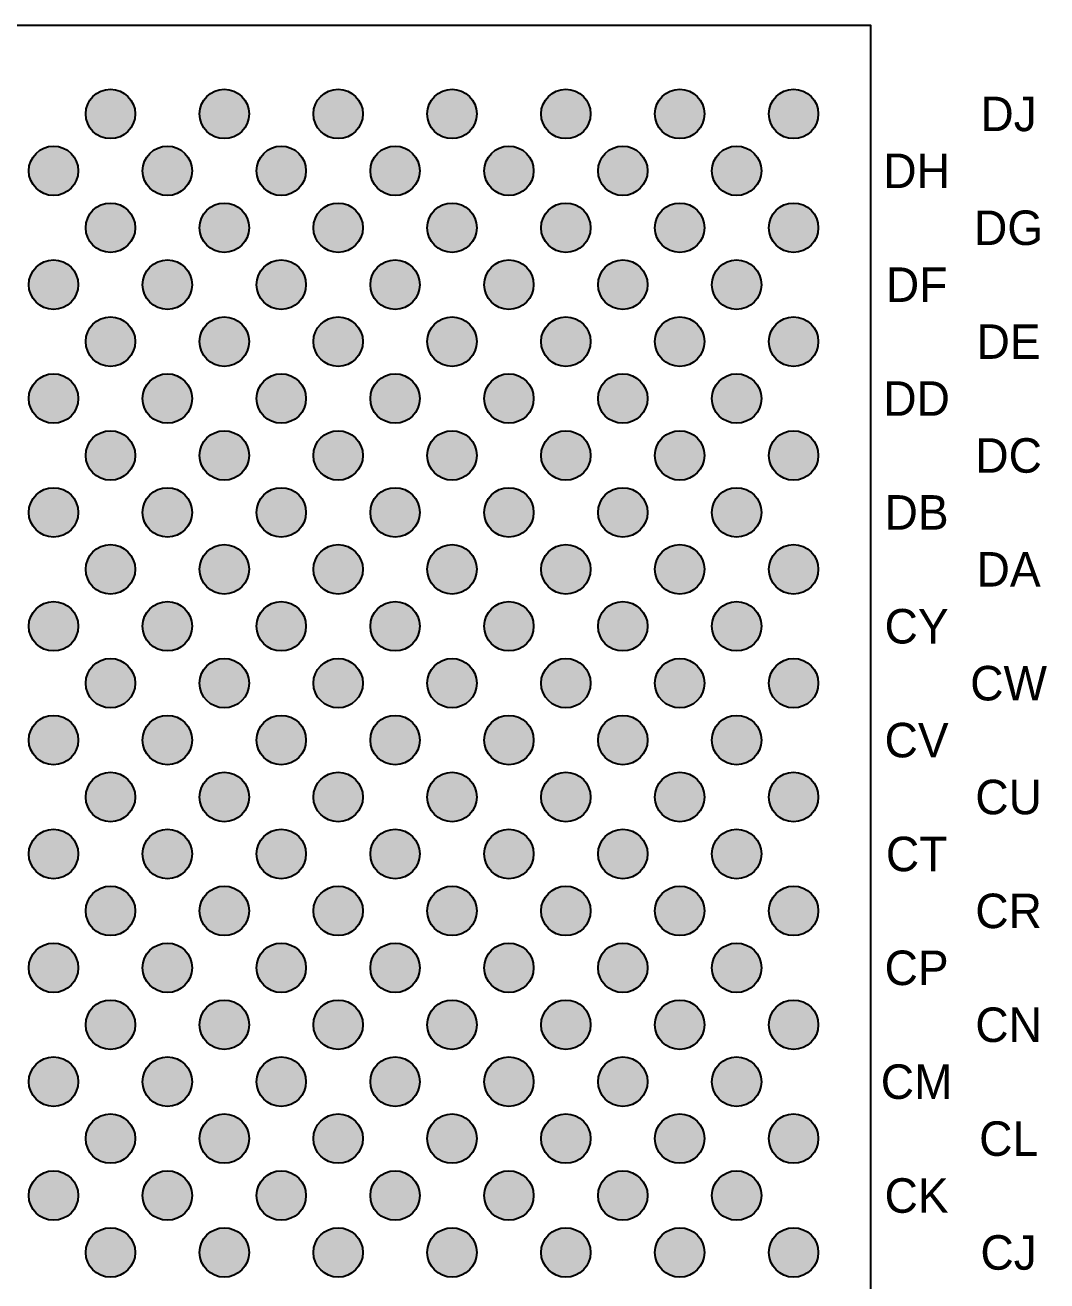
# Model space of a CAD drawing. Extents: x -42000 to 45000, y -40000 to 40000.
# Drawn here: x 18898 to 27783, y 11581 to 22500 of the extents above; entities that cross this region are included whole.
import ezdxf
from ezdxf.enums import TextEntityAlignment as Align

# ---------------------------------------------------------------- set-up
doc = ezdxf.new("R2010")
doc.units = 0
doc.header["$MEASUREMENT"] = 0
for name, color, linetype in [('PIN_NOTATIONS', 221, 'CONTINUOUS'), ('PKG_OUTLINE', 81, 'CONTINUOUS'), ('SOLDERMASK_PADS_BTM', 12, 'CONTINUOUS')]:
    doc.layers.add(name, color=color, linetype=linetype)
doc.styles.add('VF_STD', font='txt')

msp = doc.modelspace()

# ---------------------------------------------------------------- hatches: boundary and pattern name
at = {"layer": 'SOLDERMASK_PADS_BTM'}
h = msp.add_hatch(color=256, dxfattribs=at)
edge = h.paths.add_edge_path()
edge.add_arc((19640, 21728), 215, 0, 360, ccw=False)
h = msp.add_hatch(color=256, dxfattribs=at)
edge = h.paths.add_edge_path()
edge.add_arc((20630, 21728), 215, 0, 360, ccw=False)
h = msp.add_hatch(color=256, dxfattribs=at)
edge = h.paths.add_edge_path()
edge.add_arc((21620, 21728), 215, 0, 360, ccw=False)
h = msp.add_hatch(color=256, dxfattribs=at)
edge = h.paths.add_edge_path()
edge.add_arc((22610, 21728), 215, 0, 360, ccw=False)
h = msp.add_hatch(color=256, dxfattribs=at)
edge = h.paths.add_edge_path()
edge.add_arc((23600, 21728), 215, 0, 360, ccw=False)
h = msp.add_hatch(color=256, dxfattribs=at)
edge = h.paths.add_edge_path()
edge.add_arc((24590, 21728), 215, 0, 360, ccw=False)
h = msp.add_hatch(color=256, dxfattribs=at)
edge = h.paths.add_edge_path()
edge.add_arc((25580, 21728), 215, 0, 360, ccw=False)
h = msp.add_hatch(color=256, dxfattribs=at)
edge = h.paths.add_edge_path()
edge.add_arc((19145, 21233), 215, 0, 360, ccw=False)
h = msp.add_hatch(color=256, dxfattribs=at)
edge = h.paths.add_edge_path()
edge.add_arc((20135, 21233), 215, 0, 360, ccw=False)
h = msp.add_hatch(color=256, dxfattribs=at)
edge = h.paths.add_edge_path()
edge.add_arc((21125, 21233), 215, 0, 360, ccw=False)
h = msp.add_hatch(color=256, dxfattribs=at)
edge = h.paths.add_edge_path()
edge.add_arc((22115, 21233), 215, 0, 360, ccw=False)
h = msp.add_hatch(color=256, dxfattribs=at)
edge = h.paths.add_edge_path()
edge.add_arc((23105, 21233), 215, 0, 360, ccw=False)
h = msp.add_hatch(color=256, dxfattribs=at)
edge = h.paths.add_edge_path()
edge.add_arc((24095, 21233), 215, 0, 360, ccw=False)
h = msp.add_hatch(color=256, dxfattribs=at)
edge = h.paths.add_edge_path()
edge.add_arc((25085, 21233), 215, 0, 360, ccw=False)
h = msp.add_hatch(color=256, dxfattribs=at)
edge = h.paths.add_edge_path()
edge.add_arc((19640, 20738), 215, 0, 360, ccw=False)
h = msp.add_hatch(color=256, dxfattribs=at)
edge = h.paths.add_edge_path()
edge.add_arc((20630, 20738), 215, 0, 360, ccw=False)
h = msp.add_hatch(color=256, dxfattribs=at)
edge = h.paths.add_edge_path()
edge.add_arc((21620, 20738), 215, 0, 360, ccw=False)
h = msp.add_hatch(color=256, dxfattribs=at)
edge = h.paths.add_edge_path()
edge.add_arc((22610, 20738), 215, 0, 360, ccw=False)
h = msp.add_hatch(color=256, dxfattribs=at)
edge = h.paths.add_edge_path()
edge.add_arc((23600, 20738), 215, 0, 360, ccw=False)
h = msp.add_hatch(color=256, dxfattribs=at)
edge = h.paths.add_edge_path()
edge.add_arc((24590, 20738), 215, 0, 360, ccw=False)
h = msp.add_hatch(color=256, dxfattribs=at)
edge = h.paths.add_edge_path()
edge.add_arc((25580, 20738), 215, 0, 360, ccw=False)
h = msp.add_hatch(color=256, dxfattribs=at)
edge = h.paths.add_edge_path()
edge.add_arc((19145, 20243), 215, 0, 360, ccw=False)
h = msp.add_hatch(color=256, dxfattribs=at)
edge = h.paths.add_edge_path()
edge.add_arc((20135, 20243), 215, 0, 360, ccw=False)
h = msp.add_hatch(color=256, dxfattribs=at)
edge = h.paths.add_edge_path()
edge.add_arc((21125, 20243), 215, 0, 360, ccw=False)
h = msp.add_hatch(color=256, dxfattribs=at)
edge = h.paths.add_edge_path()
edge.add_arc((22115, 20243), 215, 0, 360, ccw=False)
h = msp.add_hatch(color=256, dxfattribs=at)
edge = h.paths.add_edge_path()
edge.add_arc((23105, 20243), 215, 0, 360, ccw=False)
h = msp.add_hatch(color=256, dxfattribs=at)
edge = h.paths.add_edge_path()
edge.add_arc((24095, 20243), 215, 0, 360, ccw=False)
h = msp.add_hatch(color=256, dxfattribs=at)
edge = h.paths.add_edge_path()
edge.add_arc((25085, 20243), 215, 0, 360, ccw=False)
h = msp.add_hatch(color=256, dxfattribs=at)
edge = h.paths.add_edge_path()
edge.add_arc((19640, 19748), 215, 0, 360, ccw=False)
h = msp.add_hatch(color=256, dxfattribs=at)
edge = h.paths.add_edge_path()
edge.add_arc((20630, 19748), 215, 0, 360, ccw=False)
h = msp.add_hatch(color=256, dxfattribs=at)
edge = h.paths.add_edge_path()
edge.add_arc((21620, 19748), 215, 0, 360, ccw=False)
h = msp.add_hatch(color=256, dxfattribs=at)
edge = h.paths.add_edge_path()
edge.add_arc((22610, 19748), 215, 0, 360, ccw=False)
h = msp.add_hatch(color=256, dxfattribs=at)
edge = h.paths.add_edge_path()
edge.add_arc((23600, 19748), 215, 0, 360, ccw=False)
h = msp.add_hatch(color=256, dxfattribs=at)
edge = h.paths.add_edge_path()
edge.add_arc((24590, 19748), 215, 0, 360, ccw=False)
h = msp.add_hatch(color=256, dxfattribs=at)
edge = h.paths.add_edge_path()
edge.add_arc((25580, 19748), 215, 0, 360, ccw=False)
h = msp.add_hatch(color=256, dxfattribs=at)
edge = h.paths.add_edge_path()
edge.add_arc((19145, 19253), 215, 0, 360, ccw=False)
h = msp.add_hatch(color=256, dxfattribs=at)
edge = h.paths.add_edge_path()
edge.add_arc((20135, 19253), 215, 0, 360, ccw=False)
h = msp.add_hatch(color=256, dxfattribs=at)
edge = h.paths.add_edge_path()
edge.add_arc((21125, 19253), 215, 0, 360, ccw=False)
h = msp.add_hatch(color=256, dxfattribs=at)
edge = h.paths.add_edge_path()
edge.add_arc((22115, 19253), 215, 0, 360, ccw=False)
h = msp.add_hatch(color=256, dxfattribs=at)
edge = h.paths.add_edge_path()
edge.add_arc((23105, 19253), 215, 0, 360, ccw=False)
h = msp.add_hatch(color=256, dxfattribs=at)
edge = h.paths.add_edge_path()
edge.add_arc((24095, 19253), 215, 0, 360, ccw=False)
h = msp.add_hatch(color=256, dxfattribs=at)
edge = h.paths.add_edge_path()
edge.add_arc((25085, 19253), 215, 0, 360, ccw=False)
h = msp.add_hatch(color=256, dxfattribs=at)
edge = h.paths.add_edge_path()
edge.add_arc((19640, 18758), 215, 0, 360, ccw=False)
h = msp.add_hatch(color=256, dxfattribs=at)
edge = h.paths.add_edge_path()
edge.add_arc((20630, 18758), 215, 0, 360, ccw=False)
h = msp.add_hatch(color=256, dxfattribs=at)
edge = h.paths.add_edge_path()
edge.add_arc((21620, 18758), 215, 0, 360, ccw=False)
h = msp.add_hatch(color=256, dxfattribs=at)
edge = h.paths.add_edge_path()
edge.add_arc((22610, 18758), 215, 0, 360, ccw=False)
h = msp.add_hatch(color=256, dxfattribs=at)
edge = h.paths.add_edge_path()
edge.add_arc((23600, 18758), 215, 0, 360, ccw=False)
h = msp.add_hatch(color=256, dxfattribs=at)
edge = h.paths.add_edge_path()
edge.add_arc((24590, 18758), 215, 0, 360, ccw=False)
h = msp.add_hatch(color=256, dxfattribs=at)
edge = h.paths.add_edge_path()
edge.add_arc((25580, 18758), 215, 0, 360, ccw=False)
h = msp.add_hatch(color=256, dxfattribs=at)
edge = h.paths.add_edge_path()
edge.add_arc((19145, 18263), 215, 0, 360, ccw=False)
h = msp.add_hatch(color=256, dxfattribs=at)
edge = h.paths.add_edge_path()
edge.add_arc((20135, 18263), 215, 0, 360, ccw=False)
h = msp.add_hatch(color=256, dxfattribs=at)
edge = h.paths.add_edge_path()
edge.add_arc((21125, 18263), 215, 0, 360, ccw=False)
h = msp.add_hatch(color=256, dxfattribs=at)
edge = h.paths.add_edge_path()
edge.add_arc((22115, 18263), 215, 0, 360, ccw=False)
h = msp.add_hatch(color=256, dxfattribs=at)
edge = h.paths.add_edge_path()
edge.add_arc((23105, 18263), 215, 0, 360, ccw=False)
h = msp.add_hatch(color=256, dxfattribs=at)
edge = h.paths.add_edge_path()
edge.add_arc((24095, 18263), 215, 0, 360, ccw=False)
h = msp.add_hatch(color=256, dxfattribs=at)
edge = h.paths.add_edge_path()
edge.add_arc((25085, 18263), 215, 0, 360, ccw=False)
h = msp.add_hatch(color=256, dxfattribs=at)
edge = h.paths.add_edge_path()
edge.add_arc((19640, 17768), 215, 0, 360, ccw=False)
h = msp.add_hatch(color=256, dxfattribs=at)
edge = h.paths.add_edge_path()
edge.add_arc((20630, 17768), 215, 0, 360, ccw=False)
h = msp.add_hatch(color=256, dxfattribs=at)
edge = h.paths.add_edge_path()
edge.add_arc((21620, 17768), 215, 0, 360, ccw=False)
h = msp.add_hatch(color=256, dxfattribs=at)
edge = h.paths.add_edge_path()
edge.add_arc((22610, 17768), 215, 0, 360, ccw=False)
h = msp.add_hatch(color=256, dxfattribs=at)
edge = h.paths.add_edge_path()
edge.add_arc((23600, 17768), 215, 0, 360, ccw=False)
h = msp.add_hatch(color=256, dxfattribs=at)
edge = h.paths.add_edge_path()
edge.add_arc((24590, 17768), 215, 0, 360, ccw=False)
h = msp.add_hatch(color=256, dxfattribs=at)
edge = h.paths.add_edge_path()
edge.add_arc((25580, 17768), 215, 0, 360, ccw=False)
h = msp.add_hatch(color=256, dxfattribs=at)
edge = h.paths.add_edge_path()
edge.add_arc((19145, 17273), 215, 0, 360, ccw=False)
h = msp.add_hatch(color=256, dxfattribs=at)
edge = h.paths.add_edge_path()
edge.add_arc((20135, 17273), 215, 0, 360, ccw=False)
h = msp.add_hatch(color=256, dxfattribs=at)
edge = h.paths.add_edge_path()
edge.add_arc((21125, 17273), 215, 0, 360, ccw=False)
h = msp.add_hatch(color=256, dxfattribs=at)
edge = h.paths.add_edge_path()
edge.add_arc((22115, 17273), 215, 0, 360, ccw=False)
h = msp.add_hatch(color=256, dxfattribs=at)
edge = h.paths.add_edge_path()
edge.add_arc((23105, 17273), 215, 0, 360, ccw=False)
h = msp.add_hatch(color=256, dxfattribs=at)
edge = h.paths.add_edge_path()
edge.add_arc((24095, 17273), 215, 0, 360, ccw=False)
h = msp.add_hatch(color=256, dxfattribs=at)
edge = h.paths.add_edge_path()
edge.add_arc((25085, 17273), 215, 0, 360, ccw=False)
h = msp.add_hatch(color=256, dxfattribs=at)
edge = h.paths.add_edge_path()
edge.add_arc((19640, 16778), 215, 0, 360, ccw=False)
h = msp.add_hatch(color=256, dxfattribs=at)
edge = h.paths.add_edge_path()
edge.add_arc((20630, 16778), 215, 0, 360, ccw=False)
h = msp.add_hatch(color=256, dxfattribs=at)
edge = h.paths.add_edge_path()
edge.add_arc((21620, 16778), 215, 0, 360, ccw=False)
h = msp.add_hatch(color=256, dxfattribs=at)
edge = h.paths.add_edge_path()
edge.add_arc((22610, 16778), 215, 0, 360, ccw=False)
h = msp.add_hatch(color=256, dxfattribs=at)
edge = h.paths.add_edge_path()
edge.add_arc((23600, 16778), 215, 0, 360, ccw=False)
h = msp.add_hatch(color=256, dxfattribs=at)
edge = h.paths.add_edge_path()
edge.add_arc((24590, 16778), 215, 0, 360, ccw=False)
h = msp.add_hatch(color=256, dxfattribs=at)
edge = h.paths.add_edge_path()
edge.add_arc((25580, 16778), 215, 0, 360, ccw=False)
h = msp.add_hatch(color=256, dxfattribs=at)
edge = h.paths.add_edge_path()
edge.add_arc((19145, 16283), 215, 0, 360, ccw=False)
h = msp.add_hatch(color=256, dxfattribs=at)
edge = h.paths.add_edge_path()
edge.add_arc((20135, 16283), 215, 0, 360, ccw=False)
h = msp.add_hatch(color=256, dxfattribs=at)
edge = h.paths.add_edge_path()
edge.add_arc((21125, 16283), 215, 0, 360, ccw=False)
h = msp.add_hatch(color=256, dxfattribs=at)
edge = h.paths.add_edge_path()
edge.add_arc((22115, 16283), 215, 0, 360, ccw=False)
h = msp.add_hatch(color=256, dxfattribs=at)
edge = h.paths.add_edge_path()
edge.add_arc((23105, 16283), 215, 0, 360, ccw=False)
h = msp.add_hatch(color=256, dxfattribs=at)
edge = h.paths.add_edge_path()
edge.add_arc((24095, 16283), 215, 0, 360, ccw=False)
h = msp.add_hatch(color=256, dxfattribs=at)
edge = h.paths.add_edge_path()
edge.add_arc((25085, 16283), 215, 0, 360, ccw=False)
h = msp.add_hatch(color=256, dxfattribs=at)
edge = h.paths.add_edge_path()
edge.add_arc((19640, 15788), 215, 0, 360, ccw=False)
h = msp.add_hatch(color=256, dxfattribs=at)
edge = h.paths.add_edge_path()
edge.add_arc((20630, 15788), 215, 0, 360, ccw=False)
h = msp.add_hatch(color=256, dxfattribs=at)
edge = h.paths.add_edge_path()
edge.add_arc((21620, 15788), 215, 0, 360, ccw=False)
h = msp.add_hatch(color=256, dxfattribs=at)
edge = h.paths.add_edge_path()
edge.add_arc((22610, 15788), 215, 0, 360, ccw=False)
h = msp.add_hatch(color=256, dxfattribs=at)
edge = h.paths.add_edge_path()
edge.add_arc((23600, 15788), 215, 0, 360, ccw=False)
h = msp.add_hatch(color=256, dxfattribs=at)
edge = h.paths.add_edge_path()
edge.add_arc((24590, 15788), 215, 0, 360, ccw=False)
h = msp.add_hatch(color=256, dxfattribs=at)
edge = h.paths.add_edge_path()
edge.add_arc((25580, 15788), 215, 0, 360, ccw=False)
h = msp.add_hatch(color=256, dxfattribs=at)
edge = h.paths.add_edge_path()
edge.add_arc((19145, 15293), 215, 0, 360, ccw=False)
h = msp.add_hatch(color=256, dxfattribs=at)
edge = h.paths.add_edge_path()
edge.add_arc((20135, 15293), 215, 0, 360, ccw=False)
h = msp.add_hatch(color=256, dxfattribs=at)
edge = h.paths.add_edge_path()
edge.add_arc((21125, 15293), 215, 0, 360, ccw=False)
h = msp.add_hatch(color=256, dxfattribs=at)
edge = h.paths.add_edge_path()
edge.add_arc((22115, 15293), 215, 0, 360, ccw=False)
h = msp.add_hatch(color=256, dxfattribs=at)
edge = h.paths.add_edge_path()
edge.add_arc((23105, 15293), 215, 0, 360, ccw=False)
h = msp.add_hatch(color=256, dxfattribs=at)
edge = h.paths.add_edge_path()
edge.add_arc((24095, 15293), 215, 0, 360, ccw=False)
h = msp.add_hatch(color=256, dxfattribs=at)
edge = h.paths.add_edge_path()
edge.add_arc((25085, 15293), 215, 0, 360, ccw=False)
h = msp.add_hatch(color=256, dxfattribs=at)
edge = h.paths.add_edge_path()
edge.add_arc((19640, 14798), 215, 0, 360, ccw=False)
h = msp.add_hatch(color=256, dxfattribs=at)
edge = h.paths.add_edge_path()
edge.add_arc((20630, 14798), 215, 0, 360, ccw=False)
h = msp.add_hatch(color=256, dxfattribs=at)
edge = h.paths.add_edge_path()
edge.add_arc((21620, 14798), 215, 0, 360, ccw=False)
h = msp.add_hatch(color=256, dxfattribs=at)
edge = h.paths.add_edge_path()
edge.add_arc((22610, 14798), 215, 0, 360, ccw=False)
h = msp.add_hatch(color=256, dxfattribs=at)
edge = h.paths.add_edge_path()
edge.add_arc((23600, 14798), 215, 0, 360, ccw=False)
h = msp.add_hatch(color=256, dxfattribs=at)
edge = h.paths.add_edge_path()
edge.add_arc((24590, 14798), 215, 0, 360, ccw=False)
h = msp.add_hatch(color=256, dxfattribs=at)
edge = h.paths.add_edge_path()
edge.add_arc((25580, 14798), 215, 0, 360, ccw=False)
h = msp.add_hatch(color=256, dxfattribs=at)
edge = h.paths.add_edge_path()
edge.add_arc((19145, 14303), 215, 0, 360, ccw=False)
h = msp.add_hatch(color=256, dxfattribs=at)
edge = h.paths.add_edge_path()
edge.add_arc((20135, 14303), 215, 0, 360, ccw=False)
h = msp.add_hatch(color=256, dxfattribs=at)
edge = h.paths.add_edge_path()
edge.add_arc((21125, 14303), 215, 0, 360, ccw=False)
h = msp.add_hatch(color=256, dxfattribs=at)
edge = h.paths.add_edge_path()
edge.add_arc((22115, 14303), 215, 0, 360, ccw=False)
h = msp.add_hatch(color=256, dxfattribs=at)
edge = h.paths.add_edge_path()
edge.add_arc((23105, 14303), 215, 0, 360, ccw=False)
h = msp.add_hatch(color=256, dxfattribs=at)
edge = h.paths.add_edge_path()
edge.add_arc((24095, 14303), 215, 0, 360, ccw=False)
h = msp.add_hatch(color=256, dxfattribs=at)
edge = h.paths.add_edge_path()
edge.add_arc((25085, 14303), 215, 0, 360, ccw=False)
h = msp.add_hatch(color=256, dxfattribs=at)
edge = h.paths.add_edge_path()
edge.add_arc((19640, 13808), 215, 0, 360, ccw=False)
h = msp.add_hatch(color=256, dxfattribs=at)
edge = h.paths.add_edge_path()
edge.add_arc((20630, 13808), 215, 0, 360, ccw=False)
h = msp.add_hatch(color=256, dxfattribs=at)
edge = h.paths.add_edge_path()
edge.add_arc((21620, 13808), 215, 0, 360, ccw=False)
h = msp.add_hatch(color=256, dxfattribs=at)
edge = h.paths.add_edge_path()
edge.add_arc((22610, 13808), 215, 0, 360, ccw=False)
h = msp.add_hatch(color=256, dxfattribs=at)
edge = h.paths.add_edge_path()
edge.add_arc((23600, 13808), 215, 0, 360, ccw=False)
h = msp.add_hatch(color=256, dxfattribs=at)
edge = h.paths.add_edge_path()
edge.add_arc((24590, 13808), 215, 0, 360, ccw=False)
h = msp.add_hatch(color=256, dxfattribs=at)
edge = h.paths.add_edge_path()
edge.add_arc((25580, 13808), 215, 0, 360, ccw=False)
h = msp.add_hatch(color=256, dxfattribs=at)
edge = h.paths.add_edge_path()
edge.add_arc((19145, 13313), 215, 0, 360, ccw=False)
h = msp.add_hatch(color=256, dxfattribs=at)
edge = h.paths.add_edge_path()
edge.add_arc((20135, 13313), 215, 0, 360, ccw=False)
h = msp.add_hatch(color=256, dxfattribs=at)
edge = h.paths.add_edge_path()
edge.add_arc((21125, 13313), 215, 0, 360, ccw=False)
h = msp.add_hatch(color=256, dxfattribs=at)
edge = h.paths.add_edge_path()
edge.add_arc((22115, 13313), 215, 0, 360, ccw=False)
h = msp.add_hatch(color=256, dxfattribs=at)
edge = h.paths.add_edge_path()
edge.add_arc((23105, 13313), 215, 0, 360, ccw=False)
h = msp.add_hatch(color=256, dxfattribs=at)
edge = h.paths.add_edge_path()
edge.add_arc((24095, 13313), 215, 0, 360, ccw=False)
h = msp.add_hatch(color=256, dxfattribs=at)
edge = h.paths.add_edge_path()
edge.add_arc((25085, 13313), 215, 0, 360, ccw=False)
h = msp.add_hatch(color=256, dxfattribs=at)
edge = h.paths.add_edge_path()
edge.add_arc((19640, 12818), 215, 0, 360, ccw=False)
h = msp.add_hatch(color=256, dxfattribs=at)
edge = h.paths.add_edge_path()
edge.add_arc((20630, 12818), 215, 0, 360, ccw=False)
h = msp.add_hatch(color=256, dxfattribs=at)
edge = h.paths.add_edge_path()
edge.add_arc((21620, 12818), 215, 0, 360, ccw=False)
h = msp.add_hatch(color=256, dxfattribs=at)
edge = h.paths.add_edge_path()
edge.add_arc((22610, 12818), 215, 0, 360, ccw=False)
h = msp.add_hatch(color=256, dxfattribs=at)
edge = h.paths.add_edge_path()
edge.add_arc((23600, 12818), 215, 0, 360, ccw=False)
h = msp.add_hatch(color=256, dxfattribs=at)
edge = h.paths.add_edge_path()
edge.add_arc((24590, 12818), 215, 0, 360, ccw=False)
h = msp.add_hatch(color=256, dxfattribs=at)
edge = h.paths.add_edge_path()
edge.add_arc((25580, 12818), 215, 0, 360, ccw=False)
h = msp.add_hatch(color=256, dxfattribs=at)
edge = h.paths.add_edge_path()
edge.add_arc((19145, 12323), 215, 0, 360, ccw=False)
h = msp.add_hatch(color=256, dxfattribs=at)
edge = h.paths.add_edge_path()
edge.add_arc((20135, 12323), 215, 0, 360, ccw=False)
h = msp.add_hatch(color=256, dxfattribs=at)
edge = h.paths.add_edge_path()
edge.add_arc((21125, 12323), 215, 0, 360, ccw=False)
h = msp.add_hatch(color=256, dxfattribs=at)
edge = h.paths.add_edge_path()
edge.add_arc((22115, 12323), 215, 0, 360, ccw=False)
h = msp.add_hatch(color=256, dxfattribs=at)
edge = h.paths.add_edge_path()
edge.add_arc((23105, 12323), 215, 0, 360, ccw=False)
h = msp.add_hatch(color=256, dxfattribs=at)
edge = h.paths.add_edge_path()
edge.add_arc((24095, 12323), 215, 0, 360, ccw=False)
h = msp.add_hatch(color=256, dxfattribs=at)
edge = h.paths.add_edge_path()
edge.add_arc((25085, 12323), 215, 0, 360, ccw=False)
h = msp.add_hatch(color=256, dxfattribs=at)
edge = h.paths.add_edge_path()
edge.add_arc((19640, 11828), 215, 0, 360, ccw=False)
h = msp.add_hatch(color=256, dxfattribs=at)
edge = h.paths.add_edge_path()
edge.add_arc((20630, 11828), 215, 0, 360, ccw=False)
h = msp.add_hatch(color=256, dxfattribs=at)
edge = h.paths.add_edge_path()
edge.add_arc((21620, 11828), 215, 0, 360, ccw=False)
h = msp.add_hatch(color=256, dxfattribs=at)
edge = h.paths.add_edge_path()
edge.add_arc((22610, 11828), 215, 0, 360, ccw=False)
h = msp.add_hatch(color=256, dxfattribs=at)
edge = h.paths.add_edge_path()
edge.add_arc((23600, 11828), 215, 0, 360, ccw=False)
h = msp.add_hatch(color=256, dxfattribs=at)
edge = h.paths.add_edge_path()
edge.add_arc((24590, 11828), 215, 0, 360, ccw=False)
h = msp.add_hatch(color=256, dxfattribs=at)
edge = h.paths.add_edge_path()
edge.add_arc((25580, 11828), 215, 0, 360, ccw=False)

# ---------------------------------------------------------------- linework, layer by layer
at = {"layer": 'PKG_OUTLINE'}
msp.add_lwpolyline([(-26250, -22500), (-26250, 22500), (26250, 22500), (26250, -22500)], close=True, dxfattribs=at)
at = {"layer": 'SOLDERMASK_PADS_BTM'}
for centre in [(19640, 21728), (20630, 21728), (21620, 21728), (22610, 21728), (23600, 21728), (24590, 21728), (25580, 21728), (19145, 21233), (20135, 21233), (21125, 21233), (22115, 21233), (23105, 21233), (24095, 21233), (25085, 21233), (19640, 20738), (20630, 20738), (21620, 20738), (22610, 20738), (23600, 20738), (24590, 20738), (25580, 20738), (19145, 20243), (20135, 20243), (21125, 20243), (22115, 20243), (23105, 20243), (24095, 20243), (25085, 20243), (19640, 19748), (20630, 19748), (21620, 19748), (22610, 19748), (23600, 19748), (24590, 19748), (25580, 19748), (19145, 19253), (20135, 19253), (21125, 19253), (22115, 19253), (23105, 19253), (24095, 19253), (25085, 19253), (19640, 18758), (20630, 18758), (21620, 18758), (22610, 18758), (23600, 18758), (24590, 18758), (25580, 18758), (19145, 18263), (20135, 18263), (21125, 18263), (22115, 18263), (23105, 18263), (24095, 18263), (25085, 18263), (19640, 17768), (20630, 17768), (21620, 17768), (22610, 17768), (23600, 17768), (24590, 17768), (25580, 17768), (19145, 17273), (20135, 17273), (21125, 17273), (22115, 17273), (23105, 17273), (24095, 17273), (25085, 17273), (19640, 16778), (20630, 16778), (21620, 16778), (22610, 16778), (23600, 16778), (24590, 16778), (25580, 16778), (19145, 16283), (20135, 16283), (21125, 16283), (22115, 16283), (23105, 16283), (24095, 16283), (25085, 16283), (19640, 15788), (20630, 15788), (21620, 15788), (22610, 15788), (23600, 15788), (24590, 15788), (25580, 15788), (19145, 15293), (20135, 15293), (21125, 15293), (22115, 15293), (23105, 15293), (24095, 15293), (25085, 15293), (19640, 14798), (20630, 14798), (21620, 14798), (22610, 14798), (23600, 14798), (24590, 14798), (25580, 14798), (19145, 14303), (20135, 14303), (21125, 14303), (22115, 14303), (23105, 14303), (24095, 14303), (25085, 14303), (19640, 13808), (20630, 13808), (21620, 13808), (22610, 13808), (23600, 13808), (24590, 13808), (25580, 13808), (19145, 13313), (20135, 13313), (21125, 13313), (22115, 13313), (23105, 13313), (24095, 13313), (25085, 13313), (19640, 12818), (20630, 12818), (21620, 12818), (22610, 12818), (23600, 12818), (24590, 12818), (25580, 12818), (19145, 12323), (20135, 12323), (21125, 12323), (22115, 12323), (23105, 12323), (24095, 12323), (25085, 12323), (19640, 11828), (20630, 11828), (21620, 11828), (22610, 11828), (23600, 11828), (24590, 11828), (25580, 11828)]:
    msp.add_circle(centre, 215, dxfattribs=at)

# ---------------------------------------------------------------- texts
at = {"layer": 'PIN_NOTATIONS', "style": 'VF_STD'}
for s, p in [('DJ', (27450, 21728)), ('DH', (26650, 21233)), ('DG', (27450, 20738)), ('DF', (26650, 20243)), ('DE', (27450, 19748)), ('DD', (26650, 19253)), ('DC', (27450, 18758)), ('DB', (26650, 18263)), ('DA', (27450, 17768)), ('CY', (26650, 17273)), ('CW', (27450, 16778)), ('CV', (26650, 16283)), ('CU', (27450, 15788)), ('CT', (26650, 15293)), ('CR', (27450, 14798)), ('CP', (26650, 14303)), ('CN', (27450, 13808)), ('CM', (26650, 13313)), ('CL', (27450, 12818)), ('CK', (26650, 12323)), ('CJ', (27450, 11828))]:
    msp.add_text(s, height=300, dxfattribs=at).set_placement(p, align=Align.MIDDLE_CENTER)

doc.saveas('drawing.dxf')
